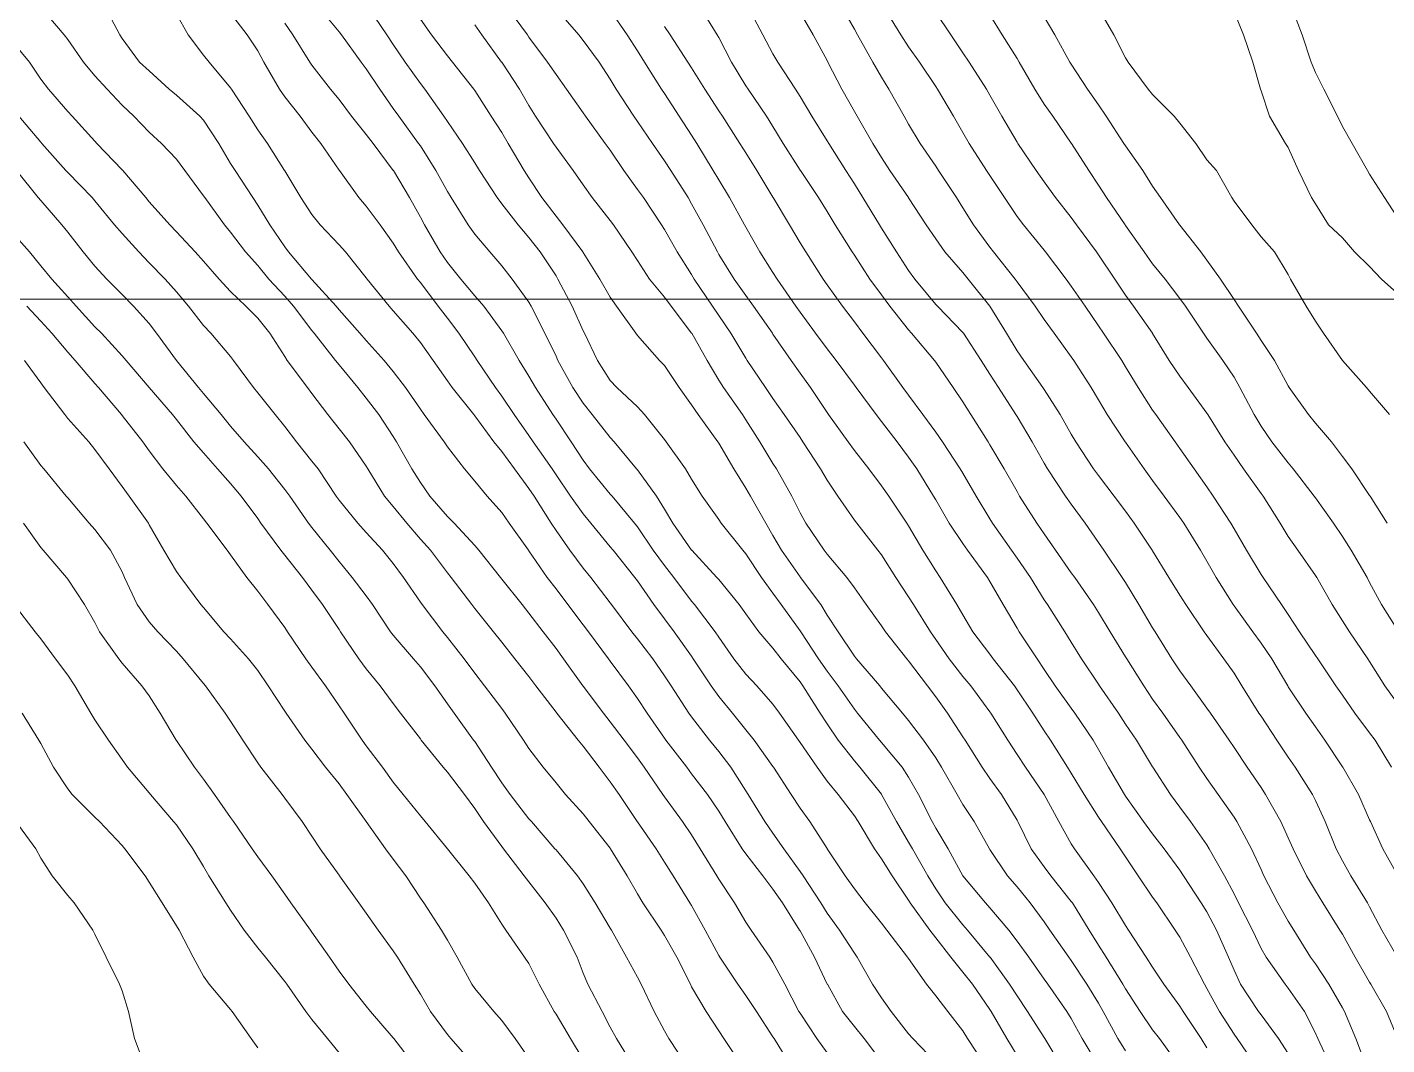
# Model space of a CAD drawing. Header units: centimetres. Extents: x 0 to 642158, y -847 to 649707.
# Drawn here: x 617104.5 to 617129.57, y 620573.64 to 620592.39 of the extents above; entities that cross this region are included whole.
import ezdxf

# ---------------------------------------------------------------- set-up
doc = ezdxf.new("R2010")
doc.units = ezdxf.units.CM
doc.header["$MEASUREMENT"] = 0
doc.layers.add('MEV_grille', color=254, linetype='Continuous', lineweight=9)
doc.layers.add('WAL_topographie 0.5', color=253, linetype='Continuous', lineweight=20)

# ---------------------------------------------------------------- blocks, each defined once
blk = doc.blocks.new('*U114')
at = {"layer": 'MEV_grille', "transparency": 33554687}
blk.add_lwpolyline([(-1338.461, 0), (1338.461, 0)], dxfattribs=at)
blk = doc.blocks.new('*U115')
at = {"layer": 'MEV_grille', "color": 0, "linetype": 'ByBlock', "lineweight": -2, "transparency": 16777216}
blk.add_blockref('*U114', (0, -1800), dxfattribs=at)

msp = doc.modelspace()

# ---------------------------------------------------------------- linework, layer by layer
at = {"layer": 'WAL_topographie 0.5'}
for points in [[(617119.25, 620573.49), (617119.058, 620573.75), (617118.75, 620574.216), (617118.729, 620574.25), (617118.469, 620574.75), (617118.25, 620575.16), (617118.193, 620575.25), (617117.848, 620575.75), (617117.75, 620575.897), (617117.541, 620576.25), (617117.25, 620576.687), (617117.213, 620576.75), (617116.909, 620577.25), (617116.75, 620577.507), (617116.583, 620577.75), (617116.25, 620578.207), (617116.221, 620578.25), (617115.877, 620578.75), (617115.75, 620578.925), (617115.506, 620579.25), (617115.25, 620579.591), (617115.128, 620579.75), (617114.75, 620580.245), (617114.746, 620580.25), (617114.385, 620580.75), (617114.25, 620580.94), (617114.015, 620581.25), (617113.75, 620581.593), (617113.624, 620581.75), (617113.25, 620582.218), (617113.225, 620582.25), (617112.825, 620582.75), (617112.75, 620582.838), (617112.369, 620583.25), (617112.25, 620583.371), (617111.925, 620583.75), (617111.75, 620583.998), (617111.593, 620584.25), (617111.311, 620584.75), (617111.25, 620584.846), (617110.982, 620585.25), (617110.75, 620585.555), (617110.593, 620585.75), (617110.25, 620586.168), (617110.185, 620586.25), (617109.791, 620586.75), (617109.75, 620586.801), (617109.41, 620587.25), (617109.25, 620587.433), (617108.958, 620587.75), (617108.75, 620588.002), (617108.523, 620588.25), (617108.25, 620588.613), (617108.138, 620588.75), (617107.773, 620589.25), (617107.75, 620589.286), (617107.407, 620589.75), (617107.25, 620589.959), (617106.975, 620590.25), (617106.75, 620590.454), (617106.469, 620590.75), (617106.25, 620590.956), (617105.975, 620591.25), (617105.75, 620591.498), (617105.54, 620591.75), (617105.25, 620592.165), (617105.18, 620592.25), (617104.757, 620592.75)], [(617120.25, 620573.328), (617119.928, 620573.75), (617119.75, 620573.975), (617119.531, 620574.25), (617119.252, 620574.75), (617119.25, 620574.754), (617119.016, 620575.25), (617118.75, 620575.734), (617118.741, 620575.75), (617118.424, 620576.25), (617118.25, 620576.506), (617118.064, 620576.75), (617117.75, 620577.154), (617117.681, 620577.25), (617117.366, 620577.75), (617117.25, 620577.94), (617117.043, 620578.25), (617116.75, 620578.632), (617116.659, 620578.75), (617116.277, 620579.25), (617116.25, 620579.289), (617115.928, 620579.75), (617115.75, 620580.02), (617115.586, 620580.25), (617115.25, 620580.709), (617115.22, 620580.75), (617114.849, 620581.25), (617114.75, 620581.379), (617114.467, 620581.75), (617114.25, 620582.038), (617114.088, 620582.25), (617113.75, 620582.743), (617113.744, 620582.75), (617113.386, 620583.25), (617113.25, 620583.446), (617112.98, 620583.75), (617112.75, 620584.027), (617112.563, 620584.25), (617112.25, 620584.659), (617112.189, 620584.75), (617111.821, 620585.25), (617111.75, 620585.349), (617111.476, 620585.75), (617111.25, 620586.048), (617111.084, 620586.25), (617110.75, 620586.616), (617110.634, 620586.75), (617110.25, 620587.185), (617110.198, 620587.25), (617109.75, 620587.743), (617109.744, 620587.75), (617109.319, 620588.25), (617109.25, 620588.343), (617108.976, 620588.75), (617108.75, 620589.113), (617108.661, 620589.25), (617108.333, 620589.75), (617108.25, 620589.882), (617108.033, 620590.25), (617107.75, 620590.678), (617107.684, 620590.75), (617107.25, 620591.141), (617107.116, 620591.25), (617106.75, 620591.586), (617106.573, 620591.75), (617106.25, 620592.186), (617106.208, 620592.25), (617105.944, 620592.75)], [(617123.566, 620573.25), (617123.263, 620573.75), (617123.25, 620573.771), (617122.945, 620574.25), (617122.75, 620574.537), (617122.613, 620574.75), (617122.252, 620575.25), (617122.25, 620575.252), (617121.839, 620575.75), (617121.75, 620575.846), (617121.422, 620576.25), (617121.25, 620576.509), (617121.104, 620576.75), (617120.82, 620577.25), (617120.75, 620577.372), (617120.528, 620577.75), (617120.252, 620578.25), (617120.25, 620578.252), (617119.851, 620578.75), (617119.75, 620578.868), (617119.453, 620579.25), (617119.25, 620579.551), (617119.122, 620579.75), (617118.802, 620580.25), (617118.75, 620580.326), (617118.401, 620580.75), (617118.25, 620580.945), (617117.992, 620581.25), (617117.75, 620581.578), (617117.624, 620581.75), (617117.25, 620582.21), (617117.216, 620582.25), (617116.751, 620582.75), (617116.75, 620582.751), (617116.401, 620583.25), (617116.25, 620583.506), (617116.103, 620583.75), (617115.75, 620584.232), (617115.734, 620584.25), (617115.324, 620584.75), (617115.25, 620584.831), (617114.919, 620585.25), (617114.75, 620585.459), (617114.558, 620585.75), (617114.286, 620586.25), (617114.25, 620586.329), (617114.044, 620586.75), (617113.791, 620587.25), (617113.75, 620587.322), (617113.442, 620587.75), (617113.25, 620587.995), (617113.027, 620588.25), (617112.75, 620588.577), (617112.628, 620588.75), (617112.319, 620589.25), (617112.25, 620589.365), (617112.036, 620589.75), (617111.75, 620590.202), (617111.717, 620590.25), (617111.349, 620590.75), (617111.25, 620590.893), (617111.004, 620591.25), (617110.75, 620591.625), (617110.658, 620591.75), (617110.292, 620592.25), (617110.25, 620592.304), (617109.885, 620592.75)], [(617124.25, 620573.25), (617123.952, 620573.75), (617123.75, 620574.117), (617123.667, 620574.25), (617123.317, 620574.75), (617123.25, 620574.844), (617122.966, 620575.25), (617122.75, 620575.544), (617122.596, 620575.75), (617122.25, 620576.162), (617122.169, 620576.25), (617121.751, 620576.75), (617121.75, 620576.752), (617121.478, 620577.25), (617121.25, 620577.631), (617121.184, 620577.75), (617120.933, 620578.25), (617120.75, 620578.567), (617120.631, 620578.75), (617120.25, 620579.205), (617120.212, 620579.25), (617119.808, 620579.75), (617119.75, 620579.822), (617119.453, 620580.25), (617119.25, 620580.522), (617119.091, 620580.75), (617118.761, 620581.25), (617118.75, 620581.267), (617118.403, 620581.75), (617118.25, 620581.959), (617118.038, 620582.25), (617117.75, 620582.684), (617117.695, 620582.75), (617117.295, 620583.25), (617117.25, 620583.317), (617116.942, 620583.75), (617116.75, 620584.058), (617116.638, 620584.25), (617116.281, 620584.75), (617116.25, 620584.792), (617115.883, 620585.25), (617115.75, 620585.394), (617115.373, 620585.75), (617115.25, 620585.88), (617115.014, 620586.25), (617114.772, 620586.75), (617114.75, 620586.793), (617114.546, 620587.25), (617114.285, 620587.75), (617114.25, 620587.807), (617113.959, 620588.25), (617113.75, 620588.518), (617113.553, 620588.75), (617113.25, 620589.138), (617113.162, 620589.25), (617112.839, 620589.75), (617112.75, 620589.893), (617112.524, 620590.25), (617112.25, 620590.651), (617112.183, 620590.75), (617111.829, 620591.25), (617111.75, 620591.351), (617111.469, 620591.75), (617111.25, 620592.075), (617111.132, 620592.25), (617110.792, 620592.75)], [(617126.25, 620573.58), (617126.144, 620573.75), (617125.812, 620574.25), (617125.75, 620574.35), (617125.455, 620574.75), (617125.25, 620575.065), (617125.133, 620575.25), (617124.806, 620575.75), (617124.75, 620575.833), (617124.495, 620576.25), (617124.25, 620576.628), (617124.167, 620576.75), (617123.807, 620577.25), (617123.75, 620577.339), (617123.52, 620577.75), (617123.25, 620578.248), (617123.249, 620578.25), (617122.906, 620578.75), (617122.75, 620578.989), (617122.577, 620579.25), (617122.265, 620579.75), (617122.25, 620579.771), (617121.897, 620580.25), (617121.75, 620580.425), (617121.498, 620580.75), (617121.25, 620581.107), (617121.151, 620581.25), (617120.84, 620581.75), (617120.75, 620581.894), (617120.515, 620582.25), (617120.25, 620582.664), (617120.185, 620582.75), (617119.793, 620583.25), (617119.75, 620583.307), (617119.443, 620583.75), (617119.25, 620584.043), (617119.129, 620584.25), (617118.802, 620584.75), (617118.75, 620584.826), (617118.456, 620585.25), (617118.25, 620585.548), (617118.115, 620585.75), (617117.777, 620586.25), (617117.75, 620586.291), (617117.473, 620586.75), (617117.25, 620587.079), (617117.137, 620587.25), (617116.799, 620587.75), (617116.75, 620587.834), (617116.485, 620588.25), (617116.25, 620588.665), (617116.197, 620588.75), (617115.86, 620589.25), (617115.75, 620589.403), (617115.503, 620589.75), (617115.25, 620590.123), (617115.159, 620590.25), (617114.792, 620590.75), (617114.75, 620590.811), (617114.442, 620591.25), (617114.25, 620591.518), (617114.095, 620591.75), (617113.75, 620592.211), (617113.723, 620592.25), (617113.357, 620592.75)], [(617127.153, 620573.25), (617126.809, 620573.75), (617126.75, 620573.829), (617126.48, 620574.25), (617126.25, 620574.674), (617126.203, 620574.75), (617125.95, 620575.25), (617125.75, 620575.617), (617125.667, 620575.75), (617125.325, 620576.25), (617125.25, 620576.357), (617124.984, 620576.75), (617124.75, 620577.097), (617124.65, 620577.25), (617124.304, 620577.75), (617124.25, 620577.831), (617123.985, 620578.25), (617123.75, 620578.639), (617123.679, 620578.75), (617123.369, 620579.25), (617123.25, 620579.425), (617123.038, 620579.75), (617122.75, 620580.18), (617122.701, 620580.25), (617122.312, 620580.75), (617122.25, 620580.834), (617121.935, 620581.25), (617121.75, 620581.558), (617121.639, 620581.75), (617121.333, 620582.25), (617121.25, 620582.371), (617121.012, 620582.75), (617120.75, 620583.198), (617120.717, 620583.25), (617120.385, 620583.75), (617120.25, 620583.94), (617120.016, 620584.25), (617119.75, 620584.59), (617119.634, 620584.75), (617119.275, 620585.25), (617119.25, 620585.287), (617118.941, 620585.75), (617118.75, 620586.016), (617118.587, 620586.25), (617118.25, 620586.735), (617118.24, 620586.75), (617117.891, 620587.25), (617117.75, 620587.445), (617117.533, 620587.75), (617117.25, 620588.205), (617117.224, 620588.25), (617116.96, 620588.75), (617116.75, 620589.136), (617116.685, 620589.25), (617116.369, 620589.75), (617116.25, 620589.931), (617116.026, 620590.25), (617115.75, 620590.656), (617115.685, 620590.75), (617115.361, 620591.25), (617115.25, 620591.435), (617115.044, 620591.75), (617114.75, 620592.148), (617114.669, 620592.25), (617114.25, 620592.733)], [(617129.185, 620573.25), (617128.996, 620573.75), (617128.787, 620574.25), (617128.75, 620574.315), (617128.5, 620574.75), (617128.25, 620575.13), (617128.163, 620575.25), (617127.851, 620575.75), (617127.75, 620575.913), (617127.558, 620576.25), (617127.302, 620576.75), (617127.25, 620576.864), (617127.075, 620577.25), (617126.804, 620577.75), (617126.75, 620577.831), (617126.455, 620578.25), (617126.25, 620578.546), (617126.11, 620578.75), (617125.786, 620579.25), (617125.75, 620579.301), (617125.435, 620579.75), (617125.25, 620580.008), (617125.087, 620580.25), (617124.772, 620580.75), (617124.75, 620580.787), (617124.464, 620581.25), (617124.25, 620581.602), (617124.158, 620581.75), (617123.813, 620582.25), (617123.75, 620582.337), (617123.456, 620582.75), (617123.25, 620583.051), (617123.117, 620583.25), (617122.797, 620583.75), (617122.75, 620583.832), (617122.514, 620584.25), (617122.25, 620584.696), (617122.217, 620584.75), (617121.895, 620585.25), (617121.75, 620585.485), (617121.574, 620585.75), (617121.25, 620586.218), (617121.227, 620586.25), (617120.806, 620586.75), (617120.75, 620586.811), (617120.403, 620587.25), (617120.25, 620587.46), (617120.038, 620587.75), (617119.75, 620588.192), (617119.711, 620588.25), (617119.398, 620588.75), (617119.25, 620588.992), (617119.087, 620589.25), (617118.755, 620589.75), (617118.75, 620589.758), (617118.44, 620590.25), (617118.25, 620590.559), (617118.131, 620590.75), (617117.792, 620591.25), (617117.75, 620591.313), (617117.483, 620591.75), (617117.25, 620592.199), (617117.221, 620592.25), (617116.911, 620592.75)], [(617129.75, 620573.787), (617129.564, 620574.25), (617129.272, 620574.75), (617129.25, 620574.787), (617128.982, 620575.25), (617128.75, 620575.672), (617128.703, 620575.75), (617128.39, 620576.25), (617128.25, 620576.474), (617128.087, 620576.75), (617127.841, 620577.25), (617127.75, 620577.453), (617127.613, 620577.75), (617127.333, 620578.25), (617127.25, 620578.375), (617126.993, 620578.75), (617126.75, 620579.116), (617126.662, 620579.25), (617126.316, 620579.75), (617126.25, 620579.843), (617125.953, 620580.25), (617125.75, 620580.528), (617125.601, 620580.75), (617125.295, 620581.25), (617125.25, 620581.323), (617124.998, 620581.75), (617124.75, 620582.155), (617124.69, 620582.25), (617124.348, 620582.75), (617124.25, 620582.891), (617124.006, 620583.25), (617123.75, 620583.601), (617123.645, 620583.75), (617123.311, 620584.25), (617123.25, 620584.355), (617123.03, 620584.75), (617122.75, 620585.216), (617122.729, 620585.25), (617122.407, 620585.75), (617122.25, 620585.995), (617122.089, 620586.25), (617121.762, 620586.75), (617121.75, 620586.767), (617121.281, 620587.25), (617121.25, 620587.282), (617120.864, 620587.75), (617120.75, 620587.91), (617120.528, 620588.25), (617120.25, 620588.687), (617120.212, 620588.75), (617119.907, 620589.25), (617119.75, 620589.502), (617119.593, 620589.75), (617119.28, 620590.25), (617119.25, 620590.3), (617118.966, 620590.75), (617118.75, 620591.115), (617118.665, 620591.25), (617118.34, 620591.75), (617118.25, 620591.902), (617118.062, 620592.25), (617117.801, 620592.75)], [(617129.75, 620576.786), (617129.494, 620577.25), (617129.266, 620577.75), (617129.25, 620577.784), (617129.046, 620578.25), (617128.755, 620578.75), (617128.75, 620578.757), (617128.427, 620579.25), (617128.25, 620579.498), (617128.075, 620579.75), (617127.75, 620580.234), (617127.74, 620580.25), (617127.446, 620580.75), (617127.25, 620581.04), (617127.099, 620581.25), (617126.75, 620581.729), (617126.735, 620581.75), (617126.419, 620582.25), (617126.25, 620582.548), (617126.131, 620582.75), (617125.824, 620583.25), (617125.75, 620583.355), (617125.461, 620583.75), (617125.25, 620584.039), (617125.093, 620584.25), (617124.75, 620584.74), (617124.743, 620584.75), (617124.414, 620585.25), (617124.25, 620585.522), (617124.114, 620585.75), (617123.794, 620586.25), (617123.75, 620586.313), (617123.433, 620586.75), (617123.25, 620587.007), (617123.086, 620587.25), (617122.75, 620587.696), (617122.712, 620587.75), (617122.314, 620588.25), (617122.25, 620588.335), (617121.944, 620588.75), (617121.75, 620589.063), (617121.634, 620589.25), (617121.301, 620589.75), (617121.25, 620589.828), (617120.964, 620590.25), (617120.75, 620590.607), (617120.666, 620590.75), (617120.384, 620591.25), (617120.25, 620591.472), (617120.092, 620591.75), (617119.808, 620592.25), (617119.75, 620592.353), (617119.524, 620592.75)], [(617129.655, 620578.75), (617129.351, 620579.25), (617129.25, 620579.388), (617128.98, 620579.75), (617128.75, 620580.082), (617128.63, 620580.25), (617128.293, 620580.75), (617128.25, 620580.811), (617127.959, 620581.25), (617127.75, 620581.569), (617127.626, 620581.75), (617127.285, 620582.25), (617127.25, 620582.302), (617126.98, 620582.75), (617126.75, 620583.144), (617126.689, 620583.25), (617126.366, 620583.75), (617126.25, 620583.918), (617126.014, 620584.25), (617125.75, 620584.624), (617125.663, 620584.75), (617125.308, 620585.25), (617125.25, 620585.332), (617124.98, 620585.75), (617124.75, 620586.134), (617124.68, 620586.25), (617124.343, 620586.75), (617124.25, 620586.885), (617124.003, 620587.25), (617123.75, 620587.62), (617123.654, 620587.75), (617123.273, 620588.25), (617123.25, 620588.28), (617122.866, 620588.75), (617122.75, 620588.902), (617122.521, 620589.25), (617122.25, 620589.658), (617122.189, 620589.75), (617121.864, 620590.25), (617121.75, 620590.453), (617121.577, 620590.75), (617121.28, 620591.25), (617121.25, 620591.297), (617120.954, 620591.75), (617120.75, 620592.031), (617120.604, 620592.25), (617120.301, 620592.75)], [(617129.619, 620585.25), (617129.25, 620585.682), (617129.191, 620585.75), (617128.75, 620586.25), (617128.75, 620586.25), (617128.401, 620586.75), (617128.25, 620586.976), (617128.077, 620587.25), (617127.794, 620587.75), (617127.75, 620587.832), (617127.497, 620588.25), (617127.25, 620588.529), (617127.078, 620588.75), (617126.75, 620589.183), (617126.709, 620589.25), (617126.424, 620589.75), (617126.25, 620589.948), (617126.046, 620590.25), (617125.75, 620590.62), (617125.645, 620590.75), (617125.25, 620591.15), (617125.169, 620591.25), (617124.798, 620591.75), (617124.75, 620591.829), (617124.531, 620592.25), (617124.25, 620592.739)], [(617127.814, 620592.75), (617128.009, 620592.25), (617128.172, 620591.75), (617128.25, 620591.557), (617128.405, 620591.25), (617128.656, 620590.75), (617128.75, 620590.563), (617128.928, 620590.25), (617129.211, 620589.75), (617129.25, 620589.685), (617129.523, 620589.25), (617129.75, 620588.902)], [(617121.25, 620573.307), (617120.826, 620573.75), (617120.75, 620573.836), (617120.428, 620574.25), (617120.25, 620574.498), (617120.083, 620574.75), (617119.803, 620575.25), (617119.75, 620575.324), (617119.478, 620575.75), (617119.25, 620576.062), (617119.132, 620576.25), (617118.805, 620576.75), (617118.75, 620576.832), (617118.45, 620577.25), (617118.25, 620577.533), (617118.097, 620577.75), (617117.793, 620578.25), (617117.75, 620578.319), (617117.471, 620578.75), (617117.25, 620579.04), (617117.079, 620579.25), (617116.75, 620579.679), (617116.7, 620579.75), (617116.373, 620580.25), (617116.25, 620580.439), (617116.035, 620580.75), (617115.75, 620581.119), (617115.648, 620581.25), (617115.273, 620581.75), (617115.25, 620581.781), (617114.89, 620582.25), (617114.75, 620582.422), (617114.506, 620582.75), (617114.25, 620583.115), (617114.161, 620583.25), (617113.844, 620583.75), (617113.75, 620583.892), (617113.485, 620584.25), (617113.25, 620584.568), (617113.104, 620584.75), (617112.75, 620585.228), (617112.732, 620585.25), (617112.338, 620585.75), (617112.25, 620585.875), (617111.985, 620586.25), (617111.75, 620586.58), (617111.611, 620586.75), (617111.25, 620587.166), (617111.172, 620587.25), (617110.765, 620587.75), (617110.75, 620587.771), (617110.368, 620588.25), (617110.25, 620588.382), (617109.9, 620588.75), (617109.75, 620588.937), (617109.548, 620589.25), (617109.25, 620589.742), (617109.245, 620589.75), (617108.928, 620590.25), (617108.75, 620590.499), (617108.591, 620590.75), (617108.266, 620591.25), (617108.25, 620591.275), (617107.854, 620591.75), (617107.75, 620591.876), (617107.466, 620592.25), (617107.25, 620592.632)], [(617122.165, 620573.25), (617121.835, 620573.75), (617121.75, 620573.893), (617121.472, 620574.25), (617121.25, 620574.538), (617121.08, 620574.75), (617120.75, 620575.224), (617120.733, 620575.25), (617120.346, 620575.75), (617120.25, 620575.878), (617119.947, 620576.25), (617119.75, 620576.507), (617119.579, 620576.75), (617119.251, 620577.25), (617119.25, 620577.252), (617118.927, 620577.75), (617118.75, 620577.998), (617118.586, 620578.25), (617118.258, 620578.75), (617118.25, 620578.762), (617117.902, 620579.25), (617117.75, 620579.442), (617117.502, 620579.75), (617117.25, 620580.056), (617117.109, 620580.25), (617116.781, 620580.75), (617116.75, 620580.797), (617116.426, 620581.25), (617116.25, 620581.484), (617116.052, 620581.75), (617115.75, 620582.185), (617115.702, 620582.25), (617115.302, 620582.75), (617115.25, 620582.815), (617114.892, 620583.25), (617114.75, 620583.419), (617114.517, 620583.75), (617114.25, 620584.139), (617114.176, 620584.25), (617113.83, 620584.75), (617113.75, 620584.867), (617113.478, 620585.25), (617113.25, 620585.588), (617113.133, 620585.75), (617112.794, 620586.25), (617112.75, 620586.317), (617112.458, 620586.75), (617112.25, 620587.027), (617112.08, 620587.25), (617111.75, 620587.686), (617111.698, 620587.75), (617111.346, 620588.25), (617111.25, 620588.411), (617111.005, 620588.75), (617110.75, 620589.096), (617110.616, 620589.25), (617110.255, 620589.75), (617110.25, 620589.757), (617109.912, 620590.25), (617109.75, 620590.458), (617109.535, 620590.75), (617109.25, 620591.111), (617109.15, 620591.25), (617108.861, 620591.75), (617108.75, 620591.955), (617108.553, 620592.25), (617108.25, 620592.652)], [(617122.75, 620573.437), (617122.559, 620573.75), (617122.271, 620574.25), (617122.25, 620574.283), (617121.926, 620574.75), (617121.75, 620574.976), (617121.531, 620575.25), (617121.25, 620575.608), (617121.14, 620575.75), (617120.779, 620576.25), (617120.75, 620576.299), (617120.446, 620576.75), (617120.25, 620577.064), (617120.119, 620577.25), (617119.82, 620577.75), (617119.75, 620577.855), (617119.45, 620578.25), (617119.25, 620578.496), (617119.062, 620578.75), (617118.75, 620579.208), (617118.72, 620579.25), (617118.37, 620579.75), (617118.25, 620579.912), (617117.953, 620580.25), (617117.75, 620580.466), (617117.529, 620580.75), (617117.25, 620581.147), (617117.183, 620581.25), (617116.806, 620581.75), (617116.75, 620581.815), (617116.419, 620582.25), (617116.25, 620582.467), (617116.039, 620582.75), (617115.75, 620583.182), (617115.697, 620583.25), (617115.283, 620583.75), (617115.25, 620583.787), (617114.87, 620584.25), (617114.75, 620584.412), (617114.529, 620584.75), (617114.25, 620585.166), (617114.194, 620585.25), (617113.872, 620585.75), (617113.75, 620585.958), (617113.569, 620586.25), (617113.28, 620586.75), (617113.25, 620586.797), (617112.916, 620587.25), (617112.75, 620587.44), (617112.496, 620587.75), (617112.25, 620588.055), (617112.112, 620588.25), (617111.822, 620588.75), (617111.75, 620588.888), (617111.546, 620589.25), (617111.251, 620589.75), (617111.25, 620589.751), (617110.876, 620590.25), (617110.75, 620590.414), (617110.481, 620590.75), (617110.25, 620591.059), (617110.093, 620591.25), (617109.75, 620591.694), (617109.712, 620591.75), (617109.397, 620592.25), (617109.25, 620592.464)], [(617124.75, 620573.525), (617124.605, 620573.75), (617124.338, 620574.25), (617124.25, 620574.405), (617124.039, 620574.75), (617123.75, 620575.188), (617123.705, 620575.25), (617123.357, 620575.75), (617123.25, 620575.902), (617122.992, 620576.25), (617122.75, 620576.544), (617122.571, 620576.75), (617122.25, 620577.233), (617122.239, 620577.25), (617121.957, 620577.75), (617121.75, 620578.065), (617121.643, 620578.25), (617121.357, 620578.75), (617121.25, 620578.922), (617121.026, 620579.25), (617120.75, 620579.614), (617120.635, 620579.75), (617120.25, 620580.209), (617120.217, 620580.25), (617119.79, 620580.75), (617119.75, 620580.799), (617119.449, 620581.25), (617119.25, 620581.557), (617119.131, 620581.75), (617118.757, 620582.25), (617118.75, 620582.259), (617118.407, 620582.75), (617118.25, 620583.025), (617118.119, 620583.25), (617117.835, 620583.75), (617117.75, 620583.895), (617117.528, 620584.25), (617117.25, 620584.723), (617117.232, 620584.75), (617116.872, 620585.25), (617116.75, 620585.431), (617116.522, 620585.75), (617116.25, 620586.154), (617116.16, 620586.25), (617115.75, 620586.712), (617115.721, 620586.75), (617115.363, 620587.25), (617115.25, 620587.414), (617115.058, 620587.75), (617114.75, 620588.242), (617114.745, 620588.25), (617114.375, 620588.75), (617114.25, 620588.908), (617113.99, 620589.25), (617113.75, 620589.615), (617113.664, 620589.75), (617113.368, 620590.25), (617113.25, 620590.449), (617113.057, 620590.75), (617112.75, 620591.228), (617112.735, 620591.25), (617112.344, 620591.75), (617112.25, 620591.867), (617111.954, 620592.25), (617111.75, 620592.542)], [(617127.75, 620573.474), (617127.569, 620573.75), (617127.25, 620574.186), (617127.203, 620574.25), (617126.872, 620574.75), (617126.75, 620575.009), (617126.651, 620575.25), (617126.428, 620575.75), (617126.25, 620576.085), (617126.146, 620576.25), (617125.821, 620576.75), (617125.75, 620576.856), (617125.465, 620577.25), (617125.25, 620577.526), (617125.084, 620577.75), (617124.75, 620578.219), (617124.729, 620578.25), (617124.436, 620578.75), (617124.25, 620579.079), (617124.154, 620579.25), (617123.817, 620579.75), (617123.75, 620579.838), (617123.45, 620580.25), (617123.25, 620580.554), (617123.12, 620580.75), (617122.787, 620581.25), (617122.75, 620581.312), (617122.492, 620581.75), (617122.25, 620582.172), (617122.203, 620582.25), (617121.838, 620582.75), (617121.75, 620582.875), (617121.498, 620583.25), (617121.25, 620583.681), (617121.21, 620583.75), (617120.904, 620584.25), (617120.75, 620584.469), (617120.54, 620584.75), (617120.25, 620585.127), (617120.153, 620585.25), (617119.783, 620585.75), (617119.75, 620585.795), (617119.417, 620586.25), (617119.25, 620586.463), (617119.035, 620586.75), (617118.75, 620587.141), (617118.673, 620587.25), (617118.325, 620587.75), (617118.25, 620587.871), (617118.01, 620588.25), (617117.75, 620588.708), (617117.727, 620588.75), (617117.447, 620589.25), (617117.25, 620589.576), (617117.15, 620589.75), (617116.846, 620590.25), (617116.75, 620590.402), (617116.522, 620590.75), (617116.25, 620591.17), (617116.197, 620591.25), (617115.881, 620591.75), (617115.75, 620591.954), (617115.559, 620592.25), (617115.25, 620592.704)], [(617129.75, 620575.267), (617129.478, 620575.75), (617129.25, 620576.179), (617129.21, 620576.25), (617128.901, 620576.75), (617128.75, 620577.027), (617128.633, 620577.25), (617128.433, 620577.75), (617128.25, 620578.136), (617128.195, 620578.25), (617127.876, 620578.75), (617127.75, 620578.939), (617127.541, 620579.25), (617127.25, 620579.691), (617127.21, 620579.75), (617126.896, 620580.25), (617126.75, 620580.484), (617126.563, 620580.75), (617126.25, 620581.177), (617126.199, 620581.25), (617125.861, 620581.75), (617125.75, 620581.923), (617125.546, 620582.25), (617125.25, 620582.739), (617125.243, 620582.75), (617124.912, 620583.25), (617124.75, 620583.469), (617124.542, 620583.75), (617124.25, 620584.126), (617124.157, 620584.25), (617123.832, 620584.75), (617123.75, 620584.889), (617123.547, 620585.25), (617123.25, 620585.715), (617123.228, 620585.75), (617122.874, 620586.25), (617122.75, 620586.427), (617122.555, 620586.75), (617122.25, 620587.248), (617122.249, 620587.25), (617121.849, 620587.75), (617121.75, 620587.868), (617121.421, 620588.25), (617121.25, 620588.488), (617121.073, 620588.75), (617120.75, 620589.245), (617120.747, 620589.25), (617120.405, 620589.75), (617120.25, 620589.987), (617120.091, 620590.25), (617119.799, 620590.75), (617119.75, 620590.837), (617119.52, 620591.25), (617119.263, 620591.75), (617119.25, 620591.776), (617118.992, 620592.25), (617118.75, 620592.66)], [(617129.75, 620579.946), (617129.532, 620580.25), (617129.25, 620580.698), (617129.217, 620580.75), (617128.876, 620581.25), (617128.75, 620581.452), (617128.561, 620581.75), (617128.275, 620582.25), (617128.25, 620582.288), (617127.924, 620582.75), (617127.75, 620583.007), (617127.599, 620583.25), (617127.287, 620583.75), (617127.25, 620583.799), (617126.925, 620584.25), (617126.75, 620584.502), (617126.581, 620584.75), (617126.267, 620585.25), (617126.25, 620585.278), (617125.906, 620585.75), (617125.75, 620585.96), (617125.557, 620586.25), (617125.25, 620586.745), (617125.247, 620586.75), (617124.898, 620587.25), (617124.75, 620587.455), (617124.554, 620587.75), (617124.25, 620588.198), (617124.212, 620588.25), (617123.846, 620588.75), (617123.75, 620588.882), (617123.46, 620589.25), (617123.25, 620589.542), (617123.103, 620589.75), (617122.765, 620590.25), (617122.75, 620590.273), (617122.469, 620590.75), (617122.25, 620591.139), (617122.187, 620591.25), (617121.864, 620591.75), (617121.75, 620591.922), (617121.527, 620592.25), (617121.25, 620592.66)], [(617129.75, 620581.3), (617129.469, 620581.75), (617129.25, 620582.159), (617129.202, 620582.25), (617128.912, 620582.75), (617128.75, 620583.005), (617128.585, 620583.25), (617128.25, 620583.719), (617128.228, 620583.75), (617127.84, 620584.25), (617127.75, 620584.36), (617127.446, 620584.75), (617127.25, 620585.039), (617127.124, 620585.25), (617126.86, 620585.75), (617126.75, 620585.939), (617126.542, 620586.25), (617126.25, 620586.662), (617126.189, 620586.75), (617125.853, 620587.25), (617125.75, 620587.394), (617125.478, 620587.75), (617125.25, 620588.032), (617125.095, 620588.25), (617124.75, 620588.736), (617124.74, 620588.75), (617124.398, 620589.25), (617124.25, 620589.482), (617124.072, 620589.75), (617123.751, 620590.25), (617123.75, 620590.252), (617123.407, 620590.75), (617123.25, 620590.973), (617123.08, 620591.25), (617122.789, 620591.75), (617122.75, 620591.817), (617122.478, 620592.25), (617122.25, 620592.62)], [(617129.574, 620583.25), (617129.257, 620583.75), (617129.25, 620583.762), (617128.923, 620584.25), (617128.75, 620584.48), (617128.545, 620584.75), (617128.25, 620585.093), (617128.124, 620585.25), (617127.769, 620585.75), (617127.75, 620585.78), (617127.495, 620586.25), (617127.25, 620586.616), (617127.164, 620586.75), (617126.833, 620587.25), (617126.75, 620587.371), (617126.498, 620587.75), (617126.25, 620588.098), (617126.135, 620588.25), (617125.75, 620588.743), (617125.745, 620588.75), (617125.395, 620589.25), (617125.25, 620589.463), (617125.066, 620589.75), (617124.75, 620590.204), (617124.721, 620590.25), (617124.391, 620590.75), (617124.25, 620590.96), (617124.05, 620591.25), (617123.75, 620591.71), (617123.724, 620591.75), (617123.445, 620592.25), (617123.25, 620592.58)], [(617126.75, 620592.675), (617126.924, 620592.25), (617127.094, 620591.75), (617127.238, 620591.25), (617127.25, 620591.216), (617127.406, 620590.75), (617127.696, 620590.25), (617127.75, 620590.172), (617127.938, 620589.75), (617128.176, 620589.25), (617128.25, 620589.137), (617128.49, 620588.75), (617128.75, 620588.511), (617128.974, 620588.25), (617129.25, 620587.981), (617129.469, 620587.75), (617129.75, 620587.498)], [(617125.741, 620573.25), (617125.373, 620573.75), (617125.25, 620573.909), (617125.018, 620574.25), (617124.75, 620574.665), (617124.703, 620574.75), (617124.391, 620575.25), (617124.25, 620575.474), (617124.079, 620575.75), (617123.769, 620576.25), (617123.75, 620576.276), (617123.374, 620576.75), (617123.25, 620576.914), (617123.008, 620577.25), (617122.765, 620577.75), (617122.75, 620577.777), (617122.462, 620578.25), (617122.25, 620578.545), (617122.109, 620578.75), (617121.791, 620579.25), (617121.75, 620579.314), (617121.467, 620579.75), (617121.25, 620580.05), (617121.099, 620580.25), (617120.75, 620580.714), (617120.72, 620580.75), (617120.324, 620581.25), (617120.25, 620581.358), (617119.969, 620581.75), (617119.75, 620582.058), (617119.614, 620582.25), (617119.25, 620582.679), (617119.194, 620582.75), (617118.858, 620583.25), (617118.75, 620583.443), (617118.595, 620583.75), (617118.312, 620584.25), (617118.25, 620584.348), (617118.01, 620584.75), (617117.75, 620585.152), (617117.686, 620585.25), (617117.337, 620585.75), (617117.25, 620585.888), (617117.034, 620586.25), (617116.753, 620586.75), (617116.75, 620586.754), (617116.371, 620587.25), (617116.25, 620587.415), (617115.974, 620587.75), (617115.75, 620588.09), (617115.647, 620588.25), (617115.307, 620588.75), (617115.25, 620588.827), (617114.917, 620589.25), (617114.75, 620589.489), (617114.567, 620589.75), (617114.25, 620590.18), (617114.204, 620590.25), (617113.873, 620590.75), (617113.75, 620590.947), (617113.574, 620591.25), (617113.25, 620591.745), (617113.247, 620591.75), (617112.884, 620592.25), (617112.75, 620592.437)], [(617128.527, 620573.25), (617128.295, 620573.75), (617128.25, 620573.851), (617128.051, 620574.25), (617127.75, 620574.677), (617127.691, 620574.75), (617127.342, 620575.25), (617127.25, 620575.412), (617127.089, 620575.75), (617126.832, 620576.25), (617126.75, 620576.415), (617126.575, 620576.75), (617126.294, 620577.25), (617126.25, 620577.319), (617125.947, 620577.75), (617125.75, 620578.017), (617125.577, 620578.25), (617125.255, 620578.75), (617125.25, 620578.758), (617124.949, 620579.25), (617124.75, 620579.547), (617124.619, 620579.75), (617124.271, 620580.25), (617124.25, 620580.282), (617123.937, 620580.75), (617123.75, 620581.054), (617123.63, 620581.25), (617123.311, 620581.75), (617123.25, 620581.839), (617122.995, 620582.25), (617122.75, 620582.603), (617122.647, 620582.75), (617122.3, 620583.25), (617122.25, 620583.332), (617121.994, 620583.75), (617121.75, 620584.17), (617121.704, 620584.25), (617121.378, 620584.75), (617121.25, 620584.93), (617121.011, 620585.25), (617120.75, 620585.607), (617120.645, 620585.75), (617120.286, 620586.25), (617120.25, 620586.298), (617119.908, 620586.75), (617119.75, 620586.958), (617119.529, 620587.25), (617119.25, 620587.644), (617119.177, 620587.75), (617118.854, 620588.25), (617118.75, 620588.419), (617118.556, 620588.75), (617118.256, 620589.25), (617118.25, 620589.26), (617117.952, 620589.75), (617117.75, 620590.076), (617117.641, 620590.25), (617117.317, 620590.75), (617117.25, 620590.852), (617116.996, 620591.25), (617116.75, 620591.642), (617116.68, 620591.75), (617116.355, 620592.25), (617116.25, 620592.403)], [(617118.58, 620573.25), (617118.27, 620573.75), (617118.25, 620573.784), (617117.944, 620574.25), (617117.75, 620574.546), (617117.604, 620574.75), (617117.268, 620575.25), (617117.25, 620575.279), (617117.001, 620575.75), (617116.75, 620576.201), (617116.719, 620576.25), (617116.407, 620576.75), (617116.25, 620577.001), (617116.094, 620577.25), (617115.75, 620577.746), (617115.747, 620577.75), (617115.412, 620578.25), (617115.25, 620578.485), (617115.045, 620578.75), (617114.75, 620579.137), (617114.658, 620579.25), (617114.262, 620579.75), (617114.25, 620579.766), (617113.879, 620580.25), (617113.75, 620580.421), (617113.49, 620580.75), (617113.25, 620581.054), (617113.095, 620581.25), (617112.75, 620581.68), (617112.695, 620581.75), (617112.317, 620582.25), (617112.25, 620582.334), (617111.934, 620582.75), (617111.75, 620582.955), (617111.498, 620583.25), (617111.25, 620583.56), (617111.087, 620583.75), (617110.779, 620584.25), (617110.75, 620584.301), (617110.442, 620584.75), (617110.25, 620584.99), (617110.042, 620585.25), (617109.75, 620585.64), (617109.668, 620585.75), (617109.295, 620586.25), (617109.25, 620586.319), (617108.971, 620586.75), (617108.75, 620587.027), (617108.532, 620587.25), (617108.25, 620587.522), (617108.038, 620587.75), (617107.75, 620588.08), (617107.596, 620588.25), (617107.25, 620588.622), (617107.127, 620588.75), (617106.75, 620589.174), (617106.685, 620589.25), (617106.261, 620589.75), (617106.25, 620589.762), (617105.785, 620590.25), (617105.75, 620590.289), (617105.332, 620590.75), (617105.25, 620590.839), (617104.89, 620591.25), (617104.75, 620591.432), (617104.54, 620591.75), (617104.25, 620592.101)], [(617117.684, 620573.25), (617117.345, 620573.75), (617117.25, 620573.892), (617117.018, 620574.25), (617116.75, 620574.706), (617116.727, 620574.75), (617116.477, 620575.25), (617116.25, 620575.651), (617116.187, 620575.75), (617115.851, 620576.25), (617115.75, 620576.419), (617115.561, 620576.75), (617115.256, 620577.25), (617115.25, 620577.259), (617114.862, 620577.75), (617114.75, 620577.892), (617114.427, 620578.25), (617114.25, 620578.462), (617114.013, 620578.75), (617113.75, 620579.094), (617113.651, 620579.25), (617113.314, 620579.75), (617113.25, 620579.835), (617112.932, 620580.25), (617112.75, 620580.485), (617112.557, 620580.75), (617112.25, 620581.145), (617112.165, 620581.25), (617111.781, 620581.75), (617111.75, 620581.794), (617111.439, 620582.25), (617111.25, 620582.505), (617111.049, 620582.75), (617110.75, 620583.077), (617110.595, 620583.25), (617110.25, 620583.677), (617110.198, 620583.75), (617109.864, 620584.25), (617109.75, 620584.395), (617109.466, 620584.75), (617109.25, 620585.033), (617109.072, 620585.25), (617108.75, 620585.653), (617108.67, 620585.75), (617108.305, 620586.25), (617108.25, 620586.322), (617107.886, 620586.75), (617107.75, 620586.893), (617107.471, 620587.25), (617107.25, 620587.516), (617107.041, 620587.75), (617106.75, 620588.048), (617106.556, 620588.25), (617106.25, 620588.587), (617106.112, 620588.75), (617105.75, 620589.19), (617105.699, 620589.25), (617105.25, 620589.713), (617105.215, 620589.75), (617104.768, 620590.25), (617104.75, 620590.27), (617104.345, 620590.75)], [(617116.662, 620573.25), (617116.327, 620573.75), (617116.25, 620573.894), (617116.062, 620574.25), (617115.82, 620574.75), (617115.75, 620574.879), (617115.551, 620575.25), (617115.27, 620575.75), (617115.25, 620575.784), (617114.969, 620576.25), (617114.75, 620576.6), (617114.648, 620576.75), (617114.25, 620577.228), (617114.231, 620577.25), (617113.796, 620577.75), (617113.75, 620577.803), (617113.404, 620578.25), (617113.25, 620578.463), (617113.062, 620578.75), (617112.75, 620579.224), (617112.73, 620579.25), (617112.371, 620579.75), (617112.25, 620579.92), (617112.017, 620580.25), (617111.75, 620580.602), (617111.622, 620580.75), (617111.25, 620581.185), (617111.2, 620581.25), (617110.866, 620581.75), (617110.75, 620581.91), (617110.494, 620582.25), (617110.25, 620582.541), (617110.086, 620582.75), (617109.75, 620583.172), (617109.689, 620583.25), (617109.341, 620583.75), (617109.25, 620583.873), (617108.946, 620584.25), (617108.75, 620584.472), (617108.498, 620584.75), (617108.25, 620585.038), (617108.077, 620585.25), (617107.75, 620585.641), (617107.661, 620585.75), (617107.25, 620586.25), (617107.25, 620586.25), (617106.886, 620586.75), (617106.75, 620586.93), (617106.462, 620587.25), (617106.25, 620587.462), (617105.966, 620587.75), (617105.75, 620587.99), (617105.533, 620588.25), (617105.25, 620588.611), (617105.139, 620588.75), (617104.75, 620589.197), (617104.705, 620589.25), (617104.3, 620589.75)], [(617115.672, 620573.25), (617115.363, 620573.75), (617115.25, 620573.962), (617115.098, 620574.25), (617114.834, 620574.75), (617114.75, 620574.956), (617114.638, 620575.25), (617114.39, 620575.75), (617114.25, 620575.968), (617114.052, 620576.25), (617113.75, 620576.64), (617113.665, 620576.75), (617113.281, 620577.25), (617113.25, 620577.29), (617112.911, 620577.75), (617112.75, 620577.992), (617112.561, 620578.25), (617112.25, 620578.658), (617112.169, 620578.75), (617111.766, 620579.25), (617111.75, 620579.272), (617111.383, 620579.75), (617111.25, 620579.925), (617111.007, 620580.25), (617110.75, 620580.565), (617110.614, 620580.75), (617110.277, 620581.25), (617110.25, 620581.291), (617109.943, 620581.75), (617109.75, 620582.018), (617109.577, 620582.25), (617109.25, 620582.658), (617109.177, 620582.75), (617108.81, 620583.25), (617108.75, 620583.334), (617108.448, 620583.75), (617108.25, 620583.98), (617108.01, 620584.25), (617107.75, 620584.547), (617107.572, 620584.75), (617107.25, 620585.16), (617107.18, 620585.25), (617106.751, 620585.75), (617106.75, 620585.751), (617106.323, 620586.25), (617106.25, 620586.337), (617105.869, 620586.75), (617105.75, 620586.871), (617105.404, 620587.25), (617105.25, 620587.419), (617104.954, 620587.75), (617104.75, 620587.996), (617104.541, 620588.25), (617104.25, 620588.584)], [(617114.75, 620573.365), (617114.515, 620573.75), (617114.25, 620574.198), (617114.218, 620574.25), (617113.942, 620574.75), (617113.75, 620575.133), (617113.669, 620575.25), (617113.325, 620575.75), (617113.25, 620575.857), (617113.003, 620576.25), (617112.75, 620576.612), (617112.649, 620576.75), (617112.25, 620577.25), (617112.25, 620577.25), (617111.839, 620577.75), (617111.75, 620577.853), (617111.431, 620578.25), (617111.25, 620578.477), (617111.048, 620578.75), (617110.75, 620579.147), (617110.678, 620579.25), (617110.344, 620579.75), (617110.25, 620579.886), (617109.999, 620580.25), (617109.75, 620580.595), (617109.639, 620580.75), (617109.302, 620581.25), (617109.25, 620581.329), (617108.937, 620581.75), (617108.75, 620581.995), (617108.551, 620582.25), (617108.25, 620582.668), (617108.189, 620582.75), (617107.814, 620583.25), (617107.75, 620583.332), (617107.426, 620583.75), (617107.25, 620583.947), (617107, 620584.25), (617106.75, 620584.581), (617106.634, 620584.75), (617106.25, 620585.235), (617106.238, 620585.25), (617105.814, 620585.75), (617105.75, 620585.824), (617105.383, 620586.25), (617105.25, 620586.401), (617104.957, 620586.75), (617104.75, 620586.976), (617104.494, 620587.25)], [(617113.75, 620573.389), (617113.494, 620573.75), (617113.25, 620574.085), (617113.103, 620574.25), (617112.75, 620574.674), (617112.7, 620574.75), (617112.426, 620575.25), (617112.25, 620575.561), (617112.136, 620575.75), (617111.812, 620576.25), (617111.75, 620576.338), (617111.479, 620576.75), (617111.25, 620577.054), (617111.109, 620577.25), (617110.75, 620577.75), (617110.75, 620577.75), (617110.393, 620578.25), (617110.25, 620578.444), (617110.001, 620578.75), (617109.75, 620579.083), (617109.617, 620579.25), (617109.272, 620579.75), (617109.25, 620579.783), (617108.943, 620580.25), (617108.75, 620580.533), (617108.583, 620580.75), (617108.25, 620581.12), (617108.127, 620581.25), (617107.75, 620581.695), (617107.703, 620581.75), (617107.33, 620582.25), (617107.25, 620582.361), (617107.018, 620582.75), (617106.75, 620583.221), (617106.735, 620583.25), (617106.378, 620583.75), (617106.25, 620583.927), (617106.011, 620584.25), (617105.75, 620584.61), (617105.634, 620584.75), (617105.25, 620585.179), (617105.192, 620585.25), (617104.816, 620585.75), (617104.75, 620585.837), (617104.448, 620586.25)], [(617112.75, 620573.25), (617112.311, 620573.75), (617112.25, 620573.822), (617111.937, 620574.25), (617111.75, 620574.571), (617111.635, 620574.75), (617111.327, 620575.25), (617111.25, 620575.365), (617110.97, 620575.75), (617110.75, 620576.064), (617110.613, 620576.25), (617110.257, 620576.75), (617110.25, 620576.759), (617109.904, 620577.25), (617109.75, 620577.48), (617109.57, 620577.75), (617109.25, 620578.18), (617109.198, 620578.25), (617108.809, 620578.75), (617108.75, 620578.834), (617108.474, 620579.25), (617108.25, 620579.603), (617108.153, 620579.75), (617107.79, 620580.25), (617107.75, 620580.296), (617107.377, 620580.75), (617107.25, 620580.89), (617106.906, 620581.25), (617106.75, 620581.43), (617106.527, 620581.75), (617106.297, 620582.25), (617106.25, 620582.35), (617106.034, 620582.75), (617105.75, 620583.131), (617105.64, 620583.25), (617105.25, 620583.715), (617105.221, 620583.75), (617104.805, 620584.25), (617104.75, 620584.315), (617104.44, 620584.75)], [(617111.649, 620573.25), (617111.259, 620573.75), (617111.25, 620573.763), (617110.829, 620574.25), (617110.75, 620574.35), (617110.433, 620574.75), (617110.25, 620574.994), (617110.074, 620575.25), (617109.75, 620575.713), (617109.722, 620575.75), (617109.36, 620576.25), (617109.25, 620576.411), (617109.01, 620576.75), (617108.75, 620577.099), (617108.646, 620577.25), (617108.304, 620577.75), (617108.25, 620577.826), (617107.954, 620578.25), (617107.75, 620578.532), (617107.583, 620578.75), (617107.25, 620579.243), (617107.245, 620579.25), (617106.954, 620579.75), (617106.75, 620580.065), (617106.616, 620580.25), (617106.25, 620580.668), (617106.19, 620580.75), (617105.832, 620581.25), (617105.75, 620581.417), (617105.559, 620581.75), (617105.25, 620582.22), (617105.226, 620582.25), (617104.792, 620582.75), (617104.75, 620582.801), (617104.429, 620583.25)], [(617110.25, 620573.485), (617110.039, 620573.75), (617109.75, 620574.1), (617109.635, 620574.25), (617109.286, 620574.75), (617109.25, 620574.801), (617108.895, 620575.25), (617108.75, 620575.423), (617108.499, 620575.75), (617108.25, 620576.117), (617108.164, 620576.25), (617107.849, 620576.75), (617107.75, 620576.92), (617107.556, 620577.25), (617107.25, 620577.688), (617107.199, 620577.75), (617106.772, 620578.25), (617106.75, 620578.277), (617106.349, 620578.75), (617106.25, 620578.895), (617106.002, 620579.25), (617105.75, 620579.624), (617105.671, 620579.75), (617105.376, 620580.25), (617105.25, 620580.448), (617105.024, 620580.75), (617104.75, 620581.115), (617104.649, 620581.25), (617104.257, 620581.75)], [(617108.75, 620573.578), (617108.632, 620573.75), (617108.28, 620574.25), (617108.25, 620574.288), (617107.855, 620574.75), (617107.75, 620574.902), (617107.558, 620575.25), (617107.299, 620575.75), (617107.25, 620575.83), (617106.987, 620576.25), (617106.75, 620576.634), (617106.673, 620576.75), (617106.299, 620577.25), (617106.25, 620577.309), (617105.831, 620577.75), (617105.75, 620577.829), (617105.327, 620578.25), (617105.25, 620578.353), (617104.985, 620578.75), (617104.75, 620579.188), (617104.717, 620579.25), (617104.408, 620579.75)], [(617106.668, 620573.25), (617106.48, 620573.75), (617106.365, 620574.25), (617106.25, 620574.628), (617106.203, 620574.75), (617105.959, 620575.25), (617105.75, 620575.674), (617105.711, 620575.75), (617105.368, 620576.25), (617105.25, 620576.386), (617104.961, 620576.75), (617104.75, 620577.073), (617104.658, 620577.25), (617104.292, 620577.75)]]:
    msp.add_lwpolyline(points, dxfattribs=at)

# ---------------------------------------------------------------- block references
at = {"layer": 'MEV_grille', "transparency": 33554687}
msp.add_blockref('*U115', (616669.481, 622387.381), dxfattribs=at)

doc.saveas('drawing.dxf')
